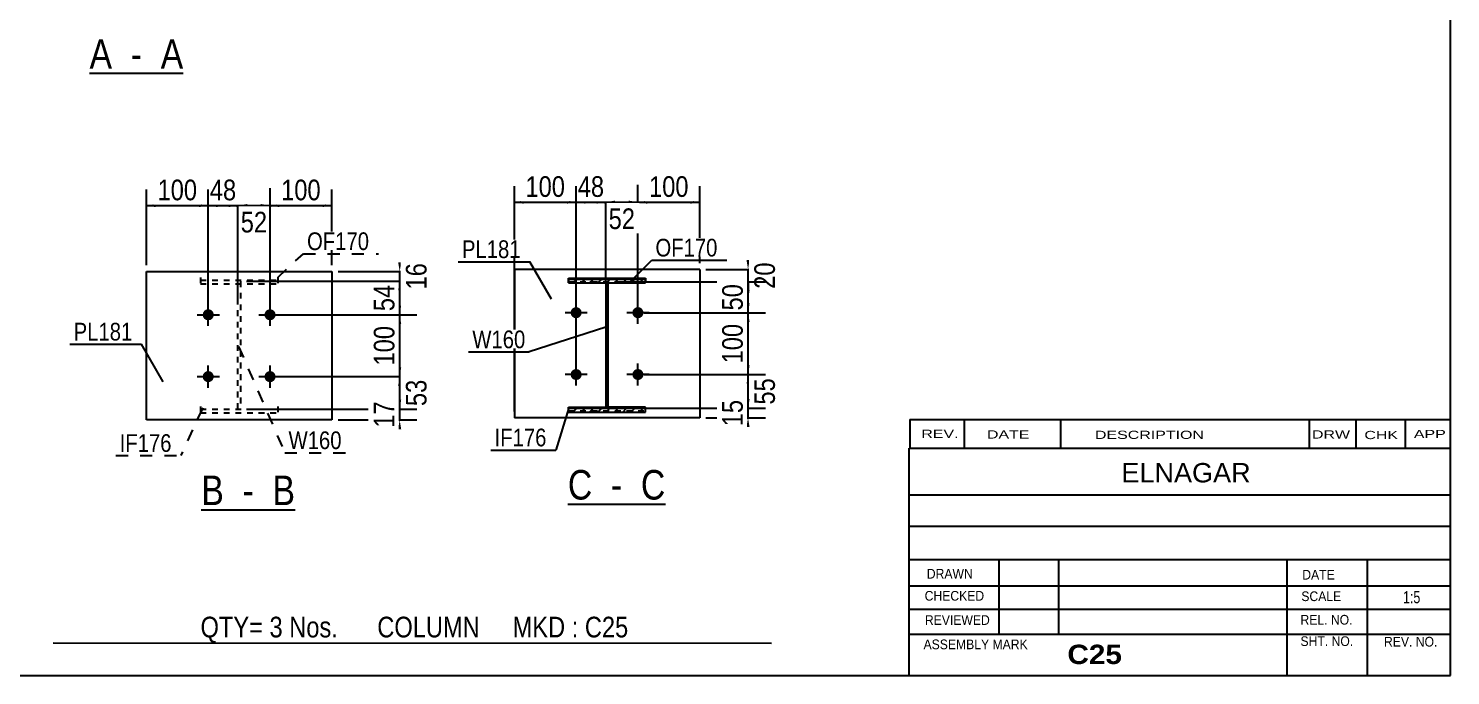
# Model space of a CAD drawing. Header units: millimetres. Extents: x -231 to 171, y -191 to 86.
# Drawn here: x -58.7 to 171.4, y -191.4 to -86.8 of the extents above; entities that cross this region are included whole.
import ezdxf

# ---------------------------------------------------------------- set-up
doc = ezdxf.new("R2010")
doc.units = ezdxf.units.MM
doc.linetypes.add('DXK_LINE_DOT1', pattern=[1.8814, 0.9407, -0.9407])
doc.linetypes.add('DXK_LINE_DOT2', pattern=[3.9198, 1.9599, -1.9599])
doc.styles.add('Arial', font='ARIAL.TTF', dxfattribs={"height": 0.2})
doc.styles.add('Arial Bold', font='ARIALBD.TTF', dxfattribs={"height": 0.2})
doc.styles.add('Arial Narrow', font='ARIALN.TTF', dxfattribs={"height": 0.2})

# ---------------------------------------------------------------- blocks, each defined once
blk = doc.blocks.new('Unknown-623535737-3229')
at = {"color": 5, "linetype": 'Continuous'}
for p, q in [((171.45, -191.45), (171.45, 85.55)), ((-228.55, -191.45), (171.45, -191.45))]:
    blk.add_line(p, q, dxfattribs=at)
blk = doc.blocks.new('Unknown-623535737-12 - 4284')
at = {"color": 7, "linetype": 'Continuous'}
blk.add_line((-48.81, -94.08), (-33.64, -94.08), dxfattribs=at)
at = {"color": 0, "linetype": 'Continuous'}
for points in [[(-45.16, -93.33), (-45.16, -88.33), (-48.81, -88.33), (-48.81, -93.33)], [(-38.79, -93.33), (-38.79, -88.33), (-43.66, -88.33), (-43.66, -93.33)], [(-33.64, -93.33), (-33.64, -88.33), (-37.29, -88.33), (-37.29, -93.33)]]:
    blk.add_wipeout(points, dxfattribs=at)
at = {"color": 6, "linetype": 'Continuous', "style": 'Arial Narrow'}
for s, height, p in [('A', 4.77, (-48.81, -93.33)), ('A', 4.77, (-37.29, -93.33)), (' - ', 4.772, (-43.66, -93.33))]:
    blk.add_text(s, height=height, dxfattribs=at).set_placement(p)
blk = doc.blocks.new('Unknown-623535737-13 - 4644')
at = {"color": 7, "linetype": 'Continuous'}
blk.add_line((-30.72, -164.64), (-15.54, -164.64), dxfattribs=at)
at = {"color": 0, "linetype": 'Continuous'}
for points in [[(-27.06, -163.89), (-27.06, -158.89), (-30.72, -158.89), (-30.72, -163.89)], [(-20.7, -163.89), (-20.7, -158.89), (-25.56, -158.89), (-25.56, -163.89)], [(-15.54, -163.89), (-15.54, -158.89), (-19.2, -158.89), (-19.2, -163.89)]]:
    blk.add_wipeout(points, dxfattribs=at)
at = {"color": 6, "linetype": 'Continuous', "style": 'Arial Narrow'}
for s, height, p in [('B', 4.77, (-30.72, -163.89)), ('B', 4.77, (-19.2, -163.89)), (' - ', 4.772, (-25.56, -163.89))]:
    blk.add_text(s, height=height, dxfattribs=at).set_placement(p)
blk = doc.blocks.new('Unknown-623535737-14 - 4746')
at = {"color": 7, "linetype": 'Continuous'}
blk.add_line((28.6, -163.74), (44.38, -163.74), dxfattribs=at)
at = {"color": 0, "linetype": 'Continuous'}
for points in [[(32.55, -162.99), (32.55, -157.99), (28.6, -157.99), (28.6, -162.99)], [(38.92, -162.99), (38.92, -157.99), (34.05, -157.99), (34.05, -162.99)], [(44.38, -162.99), (44.38, -157.99), (40.42, -157.99), (40.42, -162.99)]]:
    blk.add_wipeout(points, dxfattribs=at)
at = {"color": 6, "linetype": 'Continuous', "style": 'Arial Narrow'}
for s, height, p in [('C', 4.77, (28.6, -162.99)), ('C', 4.77, (40.42, -162.99)), (' - ', 4.772, (34.05, -162.99))]:
    blk.add_text(s, height=height, dxfattribs=at).set_placement(p)
blk = doc.blocks.new('Part-623535737-4645 - 4644')
at = {"color": 7, "linetype": 'DXK_LINE_DOT1'}
for p, q in [((-30.85, -127.08), (-30.85, -128.1)), ((-30.85, -127.51), (-18.35, -127.51)), ((-30.85, -128.1), (-18.35, -128.1)), ((-18.35, -127.08), (-18.35, -128.1))]:
    blk.add_line(p, q, dxfattribs=at)
blk = doc.blocks.new('Part-623535737-4654 - 4644')
at = {"color": 7, "linetype": 'DXK_LINE_DOT1'}
for p, q in [((-24.8, -148.37), (-24.8, -127.69)), ((-24.8, -128.12), (-24.4, -128.12)), ((-24.4, -127.69), (-24.4, -148.37))]:
    blk.add_line(p, q, dxfattribs=at)
blk = doc.blocks.new('Part-623535737-4646 - 4644')
at = {"color": 7, "linetype": 'DXK_LINE_DOT1'}
for p, q in [((-30.85, -147.94), (-30.85, -148.96)), ((-30.85, -148.37), (-18.35, -148.37)), ((-30.85, -148.96), (-18.35, -148.96)), ((-18.35, -147.94), (-18.35, -148.96))]:
    blk.add_line(p, q, dxfattribs=at)
blk = doc.blocks.new('Bolt-623535737-4658 - 4644')
at = {"linetype": 'Continuous'}
for points in [[(-30.5, -133.12, -1), (-28.7, -133.12, -1)], [(-20.5, -133.12, -1), (-18.7, -133.12, -1)], [(-30.5, -143.12, -1), (-28.7, -143.12, -1)], [(-20.5, -143.12, -1), (-18.7, -143.12, -1)]]:
    blk.add_hatch(color=3, dxfattribs=at).paths.add_polyline_path(points)
at = {"color": 3, "linetype": 'Continuous'}
for p, q in [((-31.4, -133.12), (-27.8, -133.12)), ((-29.6, -134.92), (-29.6, -131.32)), ((-21.4, -133.12), (-17.8, -133.12)), ((-19.6, -134.92), (-19.6, -131.32)), ((-29.6, -144.92), (-29.6, -141.32)), ((-19.6, -144.92), (-19.6, -141.32)), ((-31.4, -143.12), (-27.8, -143.12)), ((-21.4, -143.12), (-17.8, -143.12))]:
    blk.add_line(p, q, dxfattribs=at)
blk = doc.blocks.new('Part-623535737-4650 - 4644')
at = {"color": 2, "linetype": 'Continuous'}
for p, q in [((-39.6, -150.12), (-39.6, -126.12)), ((-39.6, -126.12), (-9.6, -126.12)), ((-9.6, -126.12), (-9.6, -150.12)), ((-9.6, -150.12), (-39.6, -150.12))]:
    blk.add_line(p, q, dxfattribs=at)
blk = doc.blocks.new('Part-623535737-4756 - 4746')
at = {"linetype": 'Continuous'}
h = blk.add_hatch(dxfattribs=at)
h.set_pattern_fill('', scale=0.3, style=0, pattern_type=0)
h.set_pattern_definition([(45, (34.7361, -127.9849), (-0.67352, 0.67352), [])])
h.paths.add_polyline_path([(35.14, -127.98), (34.74, -127.98), (34.74, -148.24), (35.14, -148.24)])
at = {"color": 7, "linetype": 'DXK_LINE_DOT1'}
for p, q in [((34.74, -127.78), (34.74, -148.24)), ((35.14, -148.24), (35.14, -127.78)), ((34.74, -148.04), (35.14, -148.04))]:
    blk.add_line(p, q, dxfattribs=at)
at = {"color": 2, "linetype": 'Continuous'}
for p, q in [((35.14, -127.98), (34.74, -127.98)), ((34.74, -127.98), (34.74, -148.24)), ((35.14, -148.24), (35.14, -127.98)), ((34.74, -148.24), (35.14, -148.24))]:
    blk.add_line(p, q, dxfattribs=at)
blk = doc.blocks.new('Part-623535737-4748 - 4746')
at = {"linetype": 'Continuous'}
h = blk.add_hatch(dxfattribs=at)
h.set_pattern_fill('', scale=0.3, style=0, pattern_type=0)
h.set_pattern_definition([(45, (28.6861, -148.2362), (-0.67352, 0.67352), [])])
h.paths.add_polyline_path([(41.19, -148.24), (28.69, -148.24), (28.69, -148.84), (41.19, -148.84)])
at = {"color": 2, "linetype": 'Continuous'}
for p, q in [((28.69, -148.05), (34.74, -148.05)), ((28.69, -148.24), (28.69, -148.05)), ((28.69, -148.84), (28.69, -148.24)), ((28.69, -148.24), (41.19, -148.24)), ((28.69, -148.84), (41.19, -148.84)), ((41.19, -148.05), (35.14, -148.05)), ((41.19, -148.24), (41.19, -148.05)), ((41.19, -148.84), (41.19, -148.24))]:
    blk.add_line(p, q, dxfattribs=at)
at = {"color": 7, "linetype": 'DXK_LINE_DOT1'}
for p, q in [((28.69, -148.84), (28.69, -148.24)), ((28.69, -148.64), (41.19, -148.64)), ((35.14, -148.05), (34.74, -148.05)), ((41.19, -148.84), (41.19, -148.24))]:
    blk.add_line(p, q, dxfattribs=at)
blk = doc.blocks.new('Part-623535737-4747 - 4746')
at = {"linetype": 'Continuous'}
h = blk.add_hatch(dxfattribs=at)
h.set_pattern_fill('', scale=0.3, style=0, pattern_type=0)
h.set_pattern_definition([(45, (28.6861, -127.3773), (-0.67352, 0.67352), [])])
h.paths.add_polyline_path([(41.19, -127.38), (28.69, -127.38), (28.69, -127.98), (41.19, -127.98)])
at = {"color": 2, "linetype": 'Continuous'}
for p, q in [((28.69, -127.38), (28.69, -127.19)), ((28.69, -127.19), (41.19, -127.19)), ((28.69, -127.98), (28.69, -127.38)), ((28.69, -127.38), (41.19, -127.38)), ((28.69, -127.98), (41.19, -127.98)), ((41.19, -127.19), (41.19, -127.38)), ((41.19, -127.98), (41.19, -127.38))]:
    blk.add_line(p, q, dxfattribs=at)
at = {"color": 7, "linetype": 'DXK_LINE_DOT1'}
for p, q in [((28.69, -127.38), (28.69, -127.98)), ((28.69, -127.78), (41.19, -127.78)), ((41.19, -127.38), (41.19, -127.98))]:
    blk.add_line(p, q, dxfattribs=at)
blk = doc.blocks.new('Bolt-623535737-4757 - 4746')
at = {"linetype": 'Continuous'}
for points in [[(29.04, -132.78, -1), (30.84, -132.78, -1)], [(39.04, -132.78, -1), (40.84, -132.78, -1)], [(29.04, -142.78, -1), (30.84, -142.78, -1)], [(39.04, -142.78, -1), (40.84, -142.78, -1)]]:
    blk.add_hatch(color=3, dxfattribs=at).paths.add_polyline_path(points)
at = {"color": 3, "linetype": 'Continuous'}
for p, q in [((29.94, -134.58), (29.94, -130.98)), ((39.94, -134.58), (39.94, -130.98)), ((31.74, -132.78), (28.14, -132.78)), ((41.74, -132.78), (38.14, -132.78)), ((29.94, -144.58), (29.94, -140.98)), ((39.94, -144.58), (39.94, -140.98)), ((31.74, -142.78), (28.14, -142.78)), ((41.74, -142.78), (38.14, -142.78))]:
    blk.add_line(p, q, dxfattribs=at)
blk = doc.blocks.new('Part-623535737-4749 - 4746')
at = {"color": 2, "linetype": 'Continuous'}
for p, q in [((49.94, -125.78), (19.94, -125.78)), ((19.94, -125.78), (19.94, -149.78)), ((49.94, -125.78), (49.94, -149.78)), ((49.94, -149.78), (19.94, -149.78))]:
    blk.add_line(p, q, dxfattribs=at)
blk = doc.blocks.new('StraightDimension-623535737-5049 - 4644')
at = {"linetype": 'Continuous'}
for points in [[(1.13, -129.19), (1.38, -127.69), (1.63, -129.19)], [(1.63, -131.62), (1.38, -133.12), (1.13, -131.62)]]:
    blk.add_hatch(color=4, dxfattribs=at).paths.add_polyline_path(points)
at = {"color": 4, "linetype": 'Continuous'}
for p, q in [((-23.4, -127.69), (4.18, -127.69)), ((1.38, -133.12), (1.38, -127.69)), ((-18.6, -133.12), (4.18, -133.12))]:
    blk.add_line(p, q, dxfattribs=at)
at = {"color": 0}
blk.add_wipeout([(1.23, -127.57), (-3.67, -127.57), (-3.67, -133.23), (1.23, -133.23)], dxfattribs=at)
at = {"color": 4, "style": 'Arial Narrow'}
blk.add_text('54', height=3.34, rotation=90.0002, dxfattribs=at).set_placement((0.53, -132.53))
blk = doc.blocks.new('StraightDimension-623535737-4947 - 4644')
at = {"linetype": 'Continuous'}
for points in [[(-23.3, -115.71), (-24.8, -115.46), (-23.3, -115.21)], [(-21.1, -115.21), (-19.6, -115.46), (-21.1, -115.71)]]:
    blk.add_hatch(color=4, dxfattribs=at).paths.add_polyline_path(points)
at = {"color": 4, "linetype": 'Continuous'}
for p, q in [((-24.8, -130.54), (-24.8, -112.66)), ((-19.6, -132.12), (-19.6, -112.66)), ((-24.8, -115.46), (-19.6, -115.46))]:
    blk.add_line(p, q, dxfattribs=at)
at = {"color": 0}
blk.add_wipeout([(-19.37, -120.51), (-19.37, -115.61), (-25.04, -115.61), (-25.04, -120.51)], dxfattribs=at)
at = {"color": 4, "style": 'Arial Narrow'}
blk.add_text('52', height=3.34, dxfattribs=at).set_placement((-24.34, -119.81))
blk = doc.blocks.new('StraightDimension-623535737-4946 - 4644')
at = {"linetype": 'Continuous'}
for points in [[(-18.1, -115.71), (-19.6, -115.46), (-18.1, -115.21)], [(-11.1, -115.21), (-9.6, -115.46), (-11.1, -115.71)]]:
    blk.add_hatch(color=4, dxfattribs=at).paths.add_polyline_path(points)
at = {"color": 4, "linetype": 'Continuous'}
for p, q in [((-19.6, -132.12), (-19.6, -112.86)), ((-9.6, -125.12), (-9.6, -112.86)), ((-19.6, -115.46), (-9.6, -115.46))]:
    blk.add_line(p, q, dxfattribs=at)
at = {"color": 0}
blk.add_wipeout([(-10.71, -115.31), (-10.71, -110.41), (-18.5, -110.41), (-18.5, -115.31)], dxfattribs=at)
at = {"color": 4, "style": 'Arial Narrow'}
blk.add_text('100', height=3.34, dxfattribs=at).set_placement((-17.8, -114.61))
blk = doc.blocks.new('StraightDimension-623535737-4948 - 4644')
at = {"linetype": 'Continuous'}
for points in [[(-28.1, -115.71), (-29.6, -115.46), (-28.1, -115.21)], [(-26.3, -115.21), (-24.8, -115.46), (-26.3, -115.71)]]:
    blk.add_hatch(color=4, dxfattribs=at).paths.add_polyline_path(points)
at = {"color": 4, "linetype": 'Continuous'}
for p, q in [((-29.6, -132.12), (-29.6, -112.86)), ((-24.8, -130.54), (-24.8, -112.86)), ((-29.6, -115.46), (-24.8, -115.46))]:
    blk.add_line(p, q, dxfattribs=at)
at = {"color": 0}
blk.add_wipeout([(-24.37, -115.31), (-24.37, -110.41), (-30.04, -110.41), (-30.04, -115.31)], dxfattribs=at)
at = {"color": 4, "style": 'Arial Narrow'}
blk.add_text('48', height=3.34, dxfattribs=at).set_placement((-29.34, -114.61))
blk = doc.blocks.new('StraightDimension-623535737-4949 - 4644')
at = {"linetype": 'Continuous'}
for points in [[(-38.1, -115.71), (-39.6, -115.46), (-38.1, -115.21)], [(-31.1, -115.21), (-29.6, -115.46), (-31.1, -115.71)]]:
    blk.add_hatch(color=4, dxfattribs=at).paths.add_polyline_path(points)
at = {"color": 4, "linetype": 'Continuous'}
for p, q in [((-39.6, -125.12), (-39.6, -112.86)), ((-29.6, -132.12), (-29.6, -112.86)), ((-39.6, -115.46), (-29.6, -115.46))]:
    blk.add_line(p, q, dxfattribs=at)
at = {"color": 0}
blk.add_wipeout([(-30.71, -115.31), (-30.71, -110.41), (-38.5, -110.41), (-38.5, -115.31)], dxfattribs=at)
at = {"color": 4, "style": 'Arial Narrow'}
blk.add_text('100', height=3.34, dxfattribs=at).set_placement((-37.8, -114.61))
blk = doc.blocks.new('StraightDimension-623535737-5048 - 4644')
at = {"linetype": 'Continuous'}
for points in [[(1.63, -124.62), (1.38, -126.12), (1.13, -124.62)], [(1.13, -129.19), (1.38, -127.69), (1.63, -129.19)]]:
    blk.add_hatch(color=4, dxfattribs=at).paths.add_polyline_path(points)
at = {"color": 4, "linetype": 'Continuous'}
for p, q in [((-8.6, -126.12), (3.98, -126.12)), ((1.38, -127.69), (1.38, -126.12)), ((-23.4, -127.69), (3.98, -127.69))]:
    blk.add_line(p, q, dxfattribs=at)
at = {"color": 0}
blk.add_wipeout([(6.43, -124.07), (1.53, -124.07), (1.53, -129.73), (6.43, -129.73)], dxfattribs=at)
at = {"color": 4, "style": 'Arial Narrow'}
blk.add_text('16', height=3.34, rotation=90.0002, dxfattribs=at).set_placement((5.73, -129.03))
blk = doc.blocks.new('StraightDimension-623535737-5050 - 4644')
at = {"linetype": 'Continuous'}
for points in [[(1.13, -134.62), (1.38, -133.12), (1.63, -134.62)], [(1.63, -141.62), (1.38, -143.12), (1.13, -141.62)]]:
    blk.add_hatch(color=4, dxfattribs=at).paths.add_polyline_path(points)
at = {"color": 4, "linetype": 'Continuous'}
for p, q in [((-18.6, -133.12), (4.18, -133.12)), ((1.38, -143.12), (1.38, -133.12)), ((-18.6, -143.12), (4.18, -143.12))]:
    blk.add_line(p, q, dxfattribs=at)
at = {"color": 0}
blk.add_wipeout([(1.23, -134.22), (-3.67, -134.22), (-3.67, -142.02), (1.23, -142.02)], dxfattribs=at)
at = {"color": 4, "style": 'Arial Narrow'}
blk.add_text('100', height=3.34, rotation=90.0002, dxfattribs=at).set_placement((0.53, -141.32))
blk = doc.blocks.new('StraightDimension-623535737-5051 - 4644')
at = {"linetype": 'Continuous'}
for points in [[(1.13, -144.62), (1.38, -143.12), (1.63, -144.62)], [(1.63, -146.87), (1.38, -148.37), (1.13, -146.87)]]:
    blk.add_hatch(color=4, dxfattribs=at).paths.add_polyline_path(points)
at = {"color": 4, "linetype": 'Continuous'}
for p, q in [((-18.6, -143.12), (3.98, -143.12)), ((1.38, -148.37), (1.38, -143.12)), ((-23.4, -148.37), (3.98, -148.37))]:
    blk.add_line(p, q, dxfattribs=at)
at = {"color": 0}
blk.add_wipeout([(6.43, -142.91), (1.53, -142.91), (1.53, -148.58), (6.43, -148.58)], dxfattribs=at)
at = {"color": 4, "style": 'Arial Narrow'}
blk.add_text('53', height=3.34, rotation=90.0002, dxfattribs=at).set_placement((5.73, -147.88))
blk = doc.blocks.new('StraightDimension-623535737-5052 - 4644')
at = {"linetype": 'Continuous'}
for points in [[(1.63, -146.87), (1.38, -148.37), (1.13, -146.87)], [(1.13, -151.62), (1.38, -150.12), (1.63, -151.62)]]:
    blk.add_hatch(color=4, dxfattribs=at).paths.add_polyline_path(points)
at = {"color": 4, "linetype": 'Continuous'}
for p, q in [((-23.4, -148.37), (4.18, -148.37)), ((1.38, -150.12), (1.38, -148.37)), ((-8.6, -150.12), (4.18, -150.12))]:
    blk.add_line(p, q, dxfattribs=at)
at = {"color": 0}
blk.add_wipeout([(1.23, -146.41), (-3.67, -146.41), (-3.67, -152.08), (1.23, -152.08)], dxfattribs=at)
at = {"color": 4, "style": 'Arial Narrow'}
blk.add_text('17', height=3.34, rotation=90.0002, dxfattribs=at).set_placement((0.53, -151.38))
blk = doc.blocks.new('StraightDimension-623535737-4998 - 4746')
at = {"linetype": 'Continuous'}
for points in [[(57.51, -144.28), (57.76, -142.78), (58.01, -144.28)], [(58.01, -146.74), (57.76, -148.24), (57.51, -146.74)]]:
    blk.add_hatch(color=4, dxfattribs=at).paths.add_polyline_path(points)
at = {"color": 4, "linetype": 'Continuous'}
for p, q in [((40.94, -142.78), (60.36, -142.78)), ((57.76, -148.24), (57.76, -142.78)), ((36.14, -148.24), (60.36, -148.24))]:
    blk.add_line(p, q, dxfattribs=at)
at = {"color": 0}
blk.add_wipeout([(62.81, -142.68), (57.91, -142.68), (57.91, -148.34), (62.81, -148.34)], dxfattribs=at)
at = {"color": 4, "style": 'Arial Narrow'}
blk.add_text('55', height=3.34, rotation=90.0002, dxfattribs=at).set_placement((62.11, -147.64))
blk = doc.blocks.new('StraightDimension-623535737-4999 - 4746')
at = {"linetype": 'Continuous'}
for points in [[(58.01, -146.74), (57.76, -148.24), (57.51, -146.74)], [(57.51, -151.28), (57.76, -149.78), (58.01, -151.28)]]:
    blk.add_hatch(color=4, dxfattribs=at).paths.add_polyline_path(points)
at = {"color": 4, "linetype": 'Continuous'}
for p, q in [((36.14, -148.24), (60.56, -148.24)), ((57.76, -149.78), (57.76, -148.24)), ((50.94, -149.78), (60.56, -149.78))]:
    blk.add_line(p, q, dxfattribs=at)
at = {"color": 0}
blk.add_wipeout([(57.61, -146.18), (52.71, -146.18), (52.71, -151.84), (57.61, -151.84)], dxfattribs=at)
at = {"color": 4, "style": 'Arial Narrow'}
blk.add_text('15', height=3.34, rotation=90.0002, dxfattribs=at).set_placement((56.91, -151.14))
blk = doc.blocks.new('StraightDimension-623535737-4905 - 4746')
at = {"linetype": 'Continuous'}
for points in [[(41.44, -115.16), (39.94, -114.91), (41.44, -114.66)], [(48.44, -114.66), (49.94, -114.91), (48.44, -115.16)]]:
    blk.add_hatch(color=4, dxfattribs=at).paths.add_polyline_path(points)
at = {"color": 4, "linetype": 'Continuous'}
for p, q in [((39.94, -131.78), (39.94, -112.31)), ((49.94, -124.78), (49.94, -112.31)), ((39.94, -114.91), (49.94, -114.91))]:
    blk.add_line(p, q, dxfattribs=at)
at = {"color": 0}
blk.add_wipeout([(48.84, -114.76), (48.84, -109.86), (41.04, -109.86), (41.04, -114.76)], dxfattribs=at)
at = {"color": 4, "style": 'Arial Narrow'}
blk.add_text('100', height=3.34, dxfattribs=at).set_placement((41.74, -114.06))
blk = doc.blocks.new('StraightDimension-623535737-4906 - 4746')
at = {"linetype": 'Continuous'}
for points in [[(36.24, -115.16), (34.74, -114.91), (36.24, -114.66)], [(38.44, -114.66), (39.94, -114.91), (38.44, -115.16)]]:
    blk.add_hatch(color=4, dxfattribs=at).paths.add_polyline_path(points)
at = {"color": 4, "linetype": 'Continuous'}
for p, q in [((34.74, -127.96), (34.74, -112.11)), ((39.94, -131.78), (39.94, -112.11)), ((34.74, -114.91), (39.94, -114.91))]:
    blk.add_line(p, q, dxfattribs=at)
at = {"color": 0}
blk.add_wipeout([(40.17, -119.96), (40.17, -115.06), (34.5, -115.06), (34.5, -119.96)], dxfattribs=at)
at = {"color": 4, "style": 'Arial Narrow'}
blk.add_text('52', height=3.34, dxfattribs=at).set_placement((35.2, -119.26))
blk = doc.blocks.new('StraightDimension-623535737-4907 - 4746')
at = {"linetype": 'Continuous'}
for points in [[(31.44, -115.16), (29.94, -114.91), (31.44, -114.66)], [(33.24, -114.66), (34.74, -114.91), (33.24, -115.16)]]:
    blk.add_hatch(color=4, dxfattribs=at).paths.add_polyline_path(points)
at = {"color": 4, "linetype": 'Continuous'}
for p, q in [((29.94, -141.78), (29.94, -112.31)), ((34.74, -127.96), (34.74, -112.31)), ((29.94, -114.91), (34.74, -114.91))]:
    blk.add_line(p, q, dxfattribs=at)
at = {"color": 0}
blk.add_wipeout([(35.17, -114.76), (35.17, -109.86), (29.5, -109.86), (29.5, -114.76)], dxfattribs=at)
at = {"color": 4, "style": 'Arial Narrow'}
blk.add_text('48', height=3.34, dxfattribs=at).set_placement((30.2, -114.06))
blk = doc.blocks.new('StraightDimension-623535737-4908 - 4746')
at = {"linetype": 'Continuous'}
for points in [[(21.44, -115.16), (19.94, -114.91), (21.44, -114.66)], [(28.44, -114.66), (29.94, -114.91), (28.44, -115.16)]]:
    blk.add_hatch(color=4, dxfattribs=at).paths.add_polyline_path(points)
at = {"color": 4, "linetype": 'Continuous'}
for p, q in [((19.94, -148.78), (19.94, -112.31)), ((29.94, -141.78), (29.94, -112.31)), ((19.94, -114.91), (29.94, -114.91))]:
    blk.add_line(p, q, dxfattribs=at)
at = {"color": 0}
blk.add_wipeout([(28.84, -114.76), (28.84, -109.86), (21.04, -109.86), (21.04, -114.76)], dxfattribs=at)
at = {"color": 4, "style": 'Arial Narrow'}
blk.add_text('100', height=3.34, dxfattribs=at).set_placement((21.74, -114.06))
blk = doc.blocks.new('StraightDimension-623535737-4995 - 4746')
at = {"linetype": 'Continuous'}
for points in [[(58.01, -124.28), (57.76, -125.78), (57.51, -124.28)], [(57.51, -129.28), (57.76, -127.78), (58.01, -129.28)]]:
    blk.add_hatch(color=4, dxfattribs=at).paths.add_polyline_path(points)
at = {"color": 4, "linetype": 'Continuous'}
for p, q in [((50.94, -125.78), (60.36, -125.78)), ((57.76, -127.78), (57.76, -125.78)), ((36.14, -127.78), (60.36, -127.78))]:
    blk.add_line(p, q, dxfattribs=at)
at = {"color": 0}
blk.add_wipeout([(62.81, -123.95), (57.91, -123.95), (57.91, -129.62), (62.81, -129.62)], dxfattribs=at)
at = {"color": 4, "style": 'Arial Narrow'}
blk.add_text('20', height=3.34, rotation=90.0002, dxfattribs=at).set_placement((62.11, -128.92))
blk = doc.blocks.new('StraightDimension-623535737-4996 - 4746')
at = {"linetype": 'Continuous'}
for points in [[(57.51, -129.28), (57.76, -127.78), (58.01, -129.28)], [(58.01, -131.28), (57.76, -132.78), (57.51, -131.28)]]:
    blk.add_hatch(color=4, dxfattribs=at).paths.add_polyline_path(points)
at = {"color": 4, "linetype": 'Continuous'}
for p, q in [((36.14, -127.78), (60.56, -127.78)), ((57.76, -132.78), (57.76, -127.78)), ((40.94, -132.78), (60.56, -132.78))]:
    blk.add_line(p, q, dxfattribs=at)
at = {"color": 0}
blk.add_wipeout([(57.61, -127.45), (52.71, -127.45), (52.71, -133.12), (57.61, -133.12)], dxfattribs=at)
at = {"color": 4, "style": 'Arial Narrow'}
blk.add_text('50', height=3.34, rotation=90.0002, dxfattribs=at).set_placement((56.91, -132.42))
blk = doc.blocks.new('StraightDimension-623535737-4997 - 4746')
at = {"linetype": 'Continuous'}
for points in [[(57.51, -134.28), (57.76, -132.78), (58.01, -134.28)], [(58.01, -141.28), (57.76, -142.78), (57.51, -141.28)]]:
    blk.add_hatch(color=4, dxfattribs=at).paths.add_polyline_path(points)
at = {"color": 4, "linetype": 'Continuous'}
for p, q in [((40.94, -132.78), (60.56, -132.78)), ((57.76, -142.78), (57.76, -132.78)), ((40.94, -142.78), (60.56, -142.78))]:
    blk.add_line(p, q, dxfattribs=at)
at = {"color": 0}
blk.add_wipeout([(57.61, -133.89), (52.71, -133.89), (52.71, -141.68), (57.61, -141.68)], dxfattribs=at)
at = {"color": 4, "style": 'Arial Narrow'}
blk.add_text('100', height=3.34, rotation=90.0002, dxfattribs=at).set_placement((56.91, -140.98))
blk = doc.blocks.new('CBS_CALLOFF-623535737-5170')
at = {"color": 7, "linetype": 'Continuous'}
blk.add_line((-54.67, -186.18), (61.56, -186.2), dxfattribs=at)
at = {"color": 3, "linetype": 'Continuous', "style": 'Arial Narrow'}
blk.add_text('QTY= 3 Nos.      COLUMN     MKD : C25', height=3.3405, dxfattribs=at).set_placement((-30.85, -185.28))
blk = doc.blocks.new('CBS_NAME_BLOG-623535737-5171')
at = {"color": 7, "linetype": 'Continuous'}
for p, q in [((83.86, -154.69), (171.37, -154.69)), ((83.86, -191.4), (83.86, -154.7)), ((83.86, -162.23), (171.38, -162.23)), ((83.93, -167.29), (171.45, -167.29)), ((83.86, -172.66), (171.37, -172.66)), ((98.38, -184.76), (98.38, -172.66)), ((108.06, -184.74), (108.06, -172.67)), ((144.98, -191.4), (144.98, -172.67)), ((158.03, -191.4), (158.03, -172.66)), ((83.86, -176.96), (171.45, -176.94)), ((83.86, -180.7), (171.37, -180.7)), ((83.86, -184.75), (171.37, -184.75)), ((83.86, -191.45), (171.45, -191.45))]:
    blk.add_line(p, q, dxfattribs=at)
at = {"color": 3, "linetype": 'Continuous', "style": 'Arial'}
blk.add_text('ELNAGAR', height=3.133, dxfattribs=at).set_placement((118.18, -160.22))
at = {"color": 3, "linetype": 'Continuous'}
for s, height, style, width, p in [('DRAWN', 1.566, 'Arial', 0.9, (86.69, -175.77)), ('DATE', 1.566, 'Arial', 0.9, (147.45, -175.93)), ('CHECKED', 1.566, 'Arial', 0.9, (86.34, -179.34)), ('SCALE', 1.566, 'Arial', 0.9, (147.3, -179.41)), ('1:5', 1.957, 'Arial Narrow', 0.9, (163.75, -179.76)), ('REVIEWED', 1.566, 'Arial', 0.9, (86.38, -183.26)), ('REL. NO.', 1.566, 'Arial', 0.9, (147.16, -183.21)), ('ASSEMBLY MARK', 1.5663, 'Arial', 0.9, (86.16, -187.19)), ('C25', 3.131, 'Arial Bold', 1.1, (109.44, -189.59)), ('SHT. NO.', 1.566, 'Arial', 0.9, (147.16, -186.67)), ('REV. NO.', 1.566, 'Arial', 0.9, (160.68, -186.76))]:
    blk.add_text(s, height=height, dxfattribs=dict(at, style=style, width=width)).set_placement(p)
blk = doc.blocks.new('CBS_REVISION-623535737-5172')
at = {"color": 7, "linetype": 'Continuous'}
for p, q in [((83.94, -150.06), (83.94, -154.69)), ((83.94, -150.07), (171.44, -150.07)), ((92.74, -150.06), (92.74, -154.69)), ((108.33, -150.06), (108.33, -154.63)), ((148.59, -150.06), (148.59, -154.69)), ((156.13, -150.06), (156.13, -154.69)), ((164.08, -150.07), (164.08, -154.69)), ((83.94, -154.69), (171.44, -154.69))]:
    blk.add_line(p, q, dxfattribs=at)
at = {"color": 7, "style": 'Arial Narrow', "width": 1.7}
for s, height, p in [('REV.', 1.326, (85.8, -153.02)), ('DATE', 1.326, (96.42, -153.13)), ('DESCRIPTION', 1.3257, (113.9, -153.19)), ('DRW', 1.326, (149.02, -153.13)), ('CHK', 1.326, (157.5, -153.22)), ('APP', 1.326, (165.51, -153.06))]:
    blk.add_text(s, height=height, dxfattribs=at).set_placement(p)
blk = doc.blocks.new('Mark-623535737-4877 - 4644')
at = {"color": 0}
blk.add_wipeout([(-3.57, -122.66), (-3.57, -119.66), (-13.61, -119.66), (-13.61, -122.66)], dxfattribs=at)
blk.add_wipeout([(-3.57, -122.66), (-3.57, -119.66), (-13.61, -119.66), (-13.61, -122.66)], dxfattribs=at)
at = {"color": 7, "linetype": 'DXK_LINE_DOT2'}
for p, q in [((-18.35, -127.08), (-14.21, -123.26)), ((-14.21, -123.26), (-2.07, -123.26))]:
    blk.add_line(p, q, dxfattribs=at)
at = {"color": 3, "style": 'Arial Narrow'}
blk.add_text('OF170', height=2.863, dxfattribs=at).set_placement((-13.61, -122.66))
blk = doc.blocks.new('Mark-623535737-4874 - 4644')
at = {"color": 7, "linetype": 'Continuous'}
blk.add_line((-36.88, -143.95), (-40.38, -137.88), dxfattribs=at)
at = {"color": 0}
blk.add_wipeout([(-41.88, -137.28), (-41.88, -134.28), (-51.38, -134.28), (-51.38, -137.28)], dxfattribs=at)
blk.add_wipeout([(-41.88, -137.28), (-41.88, -134.28), (-51.38, -134.28), (-51.38, -137.28)], dxfattribs=at)
at = {"color": 7, "linetype": 'Continuous'}
blk.add_line((-51.98, -137.88), (-40.38, -137.88), dxfattribs=at)
at = {"color": 3, "style": 'Arial Narrow'}
blk.add_text('PL181', height=2.863, dxfattribs=at).set_placement((-51.38, -137.28))
blk = doc.blocks.new('Mark-623535737-4880 - 4644')
at = {"color": 7, "linetype": 'DXK_LINE_DOT2'}
blk.add_line((-30.5, -148.15), (-34.03, -155.89), dxfattribs=at)
at = {"color": 0}
blk.add_wipeout([(-35.53, -155.29), (-35.53, -152.29), (-43.94, -152.29), (-43.94, -155.29)], dxfattribs=at)
blk.add_wipeout([(-35.53, -155.29), (-35.53, -152.29), (-43.94, -152.29), (-43.94, -155.29)], dxfattribs=at)
at = {"color": 7, "linetype": 'DXK_LINE_DOT2'}
blk.add_line((-44.54, -155.89), (-34.03, -155.89), dxfattribs=at)
at = {"color": 3, "style": 'Arial Narrow'}
blk.add_text('IF176', height=2.863, dxfattribs=at).set_placement((-43.94, -155.29))
blk = doc.blocks.new('Mark-623535737-4883 - 4644')
at = {"color": 0}
blk.add_wipeout([(-8.01, -154.84), (-8.01, -151.84), (-16.6, -151.84), (-16.6, -154.84)], dxfattribs=at)
blk.add_wipeout([(-8.01, -154.84), (-8.01, -151.84), (-16.6, -151.84), (-16.6, -154.84)], dxfattribs=at)
at = {"color": 7, "linetype": 'DXK_LINE_DOT2'}
for p, q in [((-24.7, -138.25), (-17.2, -155.44)), ((-17.2, -155.44), (-7.41, -155.44))]:
    blk.add_line(p, q, dxfattribs=at)
at = {"color": 3, "style": 'Arial Narrow'}
blk.add_text('W160', height=2.863, dxfattribs=at).set_placement((-16.6, -154.84))
blk = doc.blocks.new('Mark-623535737-4891 - 4746')
at = {"color": 0}
blk.add_wipeout([(52.82, -123.7), (52.82, -120.7), (42.77, -120.7), (42.77, -123.7)], dxfattribs=at)
blk.add_wipeout([(52.82, -123.7), (52.82, -120.7), (42.77, -120.7), (42.77, -123.7)], dxfattribs=at)
at = {"color": 7, "linetype": 'Continuous'}
for p, q in [((38.63, -127.84), (42.17, -124.3)), ((42.17, -124.3), (54.32, -124.3))]:
    blk.add_line(p, q, dxfattribs=at)
at = {"color": 3, "style": 'Arial Narrow'}
blk.add_text('OF170', height=2.863, dxfattribs=at).set_placement((42.77, -123.7))
blk = doc.blocks.new('Mark-623535737-4871 - 4746')
at = {"color": 7, "linetype": 'Continuous'}
blk.add_line((25.97, -130.61), (22.47, -124.55), dxfattribs=at)
at = {"color": 0}
blk.add_wipeout([(20.97, -123.95), (20.97, -120.95), (11.46, -120.95), (11.46, -123.95)], dxfattribs=at)
blk.add_wipeout([(20.97, -123.95), (20.97, -120.95), (11.46, -120.95), (11.46, -123.95)], dxfattribs=at)
at = {"color": 7, "linetype": 'Continuous'}
blk.add_line((10.86, -124.55), (22.47, -124.55), dxfattribs=at)
at = {"color": 3, "style": 'Arial Narrow'}
blk.add_text('PL181', height=2.863, dxfattribs=at).set_placement((11.46, -123.95))
blk = doc.blocks.new('Mark-623535737-4894 - 4746')
at = {"color": 7, "linetype": 'Continuous'}
blk.add_line((28.76, -148.17), (26.65, -154.99), dxfattribs=at)
at = {"color": 0}
blk.add_wipeout([(25.15, -154.39), (25.15, -151.39), (16.74, -151.39), (16.74, -154.39)], dxfattribs=at)
blk.add_wipeout([(25.15, -154.39), (25.15, -151.39), (16.74, -151.39), (16.74, -154.39)], dxfattribs=at)
at = {"color": 7, "linetype": 'Continuous'}
blk.add_line((16.14, -154.99), (26.65, -154.99), dxfattribs=at)
at = {"color": 3, "style": 'Arial Narrow'}
blk.add_text('IF176', height=2.863, dxfattribs=at).set_placement((16.74, -154.39))
blk = doc.blocks.new('Mark-623535737-4897 - 4746')
at = {"color": 0}
blk.add_wipeout([(21.72, -138.53), (21.72, -135.53), (13.14, -135.53), (13.14, -138.53)], dxfattribs=at)
blk.add_wipeout([(21.72, -138.53), (21.72, -135.53), (13.14, -135.53), (13.14, -138.53)], dxfattribs=at)
at = {"color": 7, "linetype": 'Continuous'}
for p in [(34.74, -135.12), (12.54, -139.13)]:
    blk.add_line(p, (22.32, -139.13), dxfattribs=at)
at = {"color": 3, "style": 'Arial Narrow'}
blk.add_text('W160', height=2.863, dxfattribs=at).set_placement((13.14, -138.53))

msp = doc.modelspace()

# ---------------------------------------------------------------- block references
for name in ['Unknown-623535737-3229', 'Part-623535737-4650 - 4644', 'Part-623535737-4749 - 4746', 'Part-623535737-4645 - 4644', 'Part-623535737-4654 - 4644', 'Part-623535737-4747 - 4746', 'Part-623535737-4756 - 4746', 'Bolt-623535737-4757 - 4746', 'Bolt-623535737-4658 - 4644', 'Part-623535737-4646 - 4644', 'Part-623535737-4748 - 4746', 'CBS_REVISION-623535737-5172', 'CBS_NAME_BLOG-623535737-5171', 'CBS_CALLOFF-623535737-5170']:
    msp.add_blockref(name, (0, 0))

# ---------------------------------------------------------------- next in the draw order: block references
for name in ['Unknown-623535737-12 - 4284', 'StraightDimension-623535737-4905 - 4746', 'StraightDimension-623535737-5049 - 4644', 'Mark-623535737-4874 - 4644', 'StraightDimension-623535737-4998 - 4746', 'Mark-623535737-4880 - 4644', 'Unknown-623535737-14 - 4746', 'Unknown-623535737-13 - 4644']:
    msp.add_blockref(name, (0, 0))

# ---------------------------------------------------------------- next in the draw order: block references
for name in ['StraightDimension-623535737-4947 - 4644', 'StraightDimension-623535737-4906 - 4746', 'StraightDimension-623535737-4999 - 4746']:
    msp.add_blockref(name, (0, 0))

# ---------------------------------------------------------------- next in the draw order: block references
for name in ['StraightDimension-623535737-4948 - 4644', 'StraightDimension-623535737-4946 - 4644', 'StraightDimension-623535737-4907 - 4746']:
    msp.add_blockref(name, (0, 0))

# ---------------------------------------------------------------- next in the draw order: block references
for name in ['StraightDimension-623535737-4949 - 4644', 'StraightDimension-623535737-4908 - 4746', 'StraightDimension-623535737-5048 - 4644', 'StraightDimension-623535737-4995 - 4746', 'StraightDimension-623535737-5050 - 4644']:
    msp.add_blockref(name, (0, 0))

# ---------------------------------------------------------------- next in the draw order: block references
for name in ['Mark-623535737-4877 - 4644', 'Mark-623535737-4871 - 4746', 'StraightDimension-623535737-4996 - 4746', 'Mark-623535737-4897 - 4746', 'StraightDimension-623535737-5051 - 4644', 'Mark-623535737-4894 - 4746']:
    msp.add_blockref(name, (0, 0))

# ---------------------------------------------------------------- next in the draw order: block references
for name in ['Mark-623535737-4891 - 4746', 'StraightDimension-623535737-4997 - 4746', 'StraightDimension-623535737-5052 - 4644']:
    msp.add_blockref(name, (0, 0))

# ---------------------------------------------------------------- next in the draw order: block references
msp.add_blockref('Mark-623535737-4883 - 4644', (0, 0))

doc.saveas('drawing.dxf')
